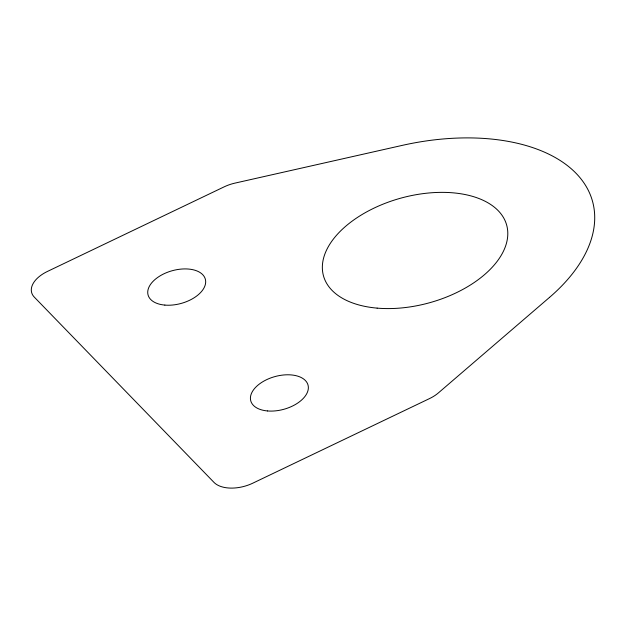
<?xml version="1.0" encoding="UTF-8"?>
<svg xmlns="http://www.w3.org/2000/svg" width="626" height="626" viewBox="0 0 626 626"><rect width="100%" height="100%" fill="white"/><g stroke="black" fill="none" stroke-linecap="round" stroke-linejoin="round"><path stroke-width="0.94" d="M549.565 297.35L438.396 392.901A29.696 16.949 -15.5 0 1 429.538 398.574L252.794 483.178A29.696 16.949 -15.5 0 1 213.982 482.38L34.297 297.107A29.696 16.949 -15.5 0 1 47.435 271.441L224.186 186.838A29.696 16.949 -15.5 0 1 234.938 183.121L402.189 145.396A184.13 105.082 -15.5 0 1 576.131 173.386A184.13 105.082 -15.5 0 1 549.565 297.35M164.849 305.089A29.696 16.949 -15.5 0 0 205.531 280.049A29.696 16.949 -15.5 0 0 159.74 276.082A29.696 16.949 -15.5 0 0 164.849 305.089M267.529 410.953A29.696 16.949 -15.5 0 0 308.211 385.913A29.696 16.949 -15.5 0 0 262.419 381.954A29.696 16.949 -15.5 0 0 267.529 410.953M377.126 308.125A95.035 54.235 -15.5 0 0 507.318 227.997A95.035 54.235 -15.5 0 0 360.787 215.313A95.035 54.235 -15.5 0 0 377.126 308.125"/></g></svg>
